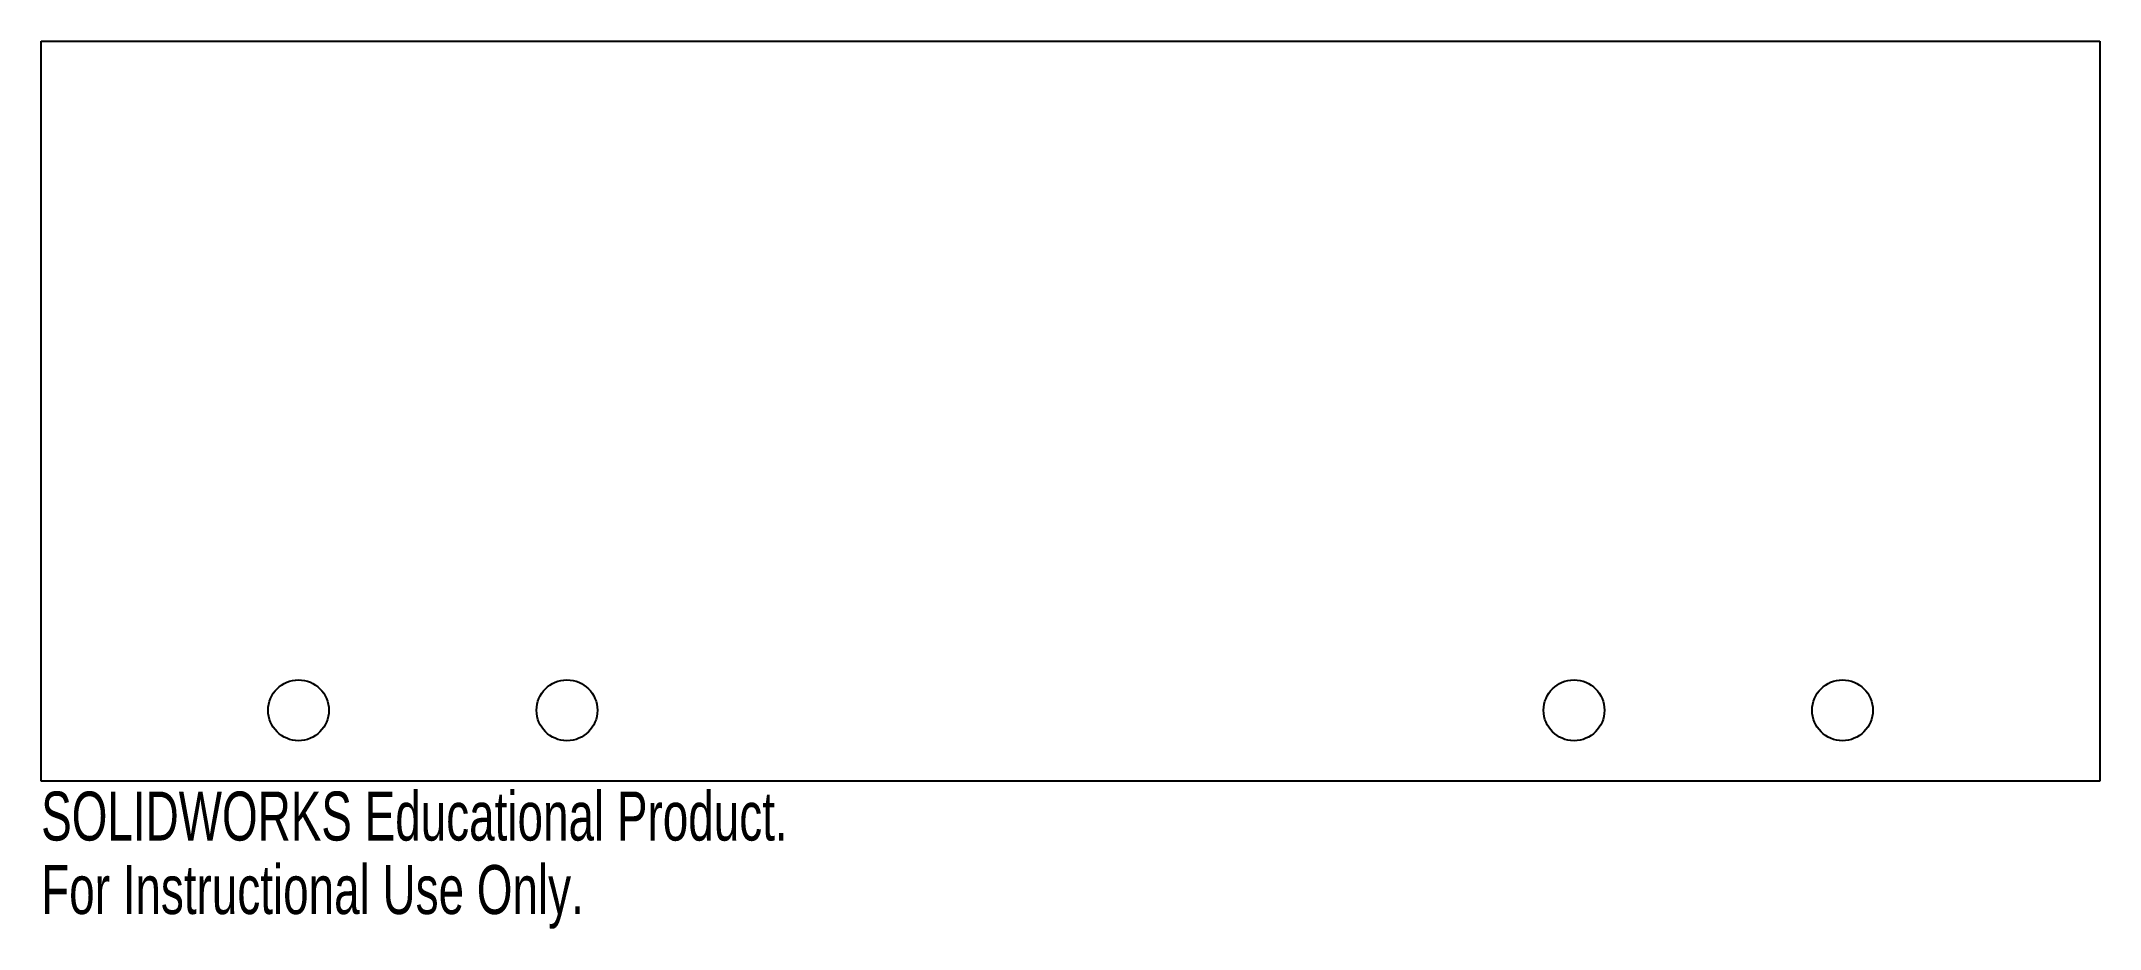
# Model space of a CAD drawing. Header units: inches. Extents: x -4 to 4, y 4.43 to 7.88.
import ezdxf

# ---------------------------------------------------------------- set-up
doc = ezdxf.new("R2010")
doc.units = ezdxf.units.IN
doc.header["$MEASUREMENT"] = 0
doc.styles.add('SLDTEXTSTYLE0', font='TXT', dxfattribs={"width": 0.7})

msp = doc.modelspace()

# ---------------------------------------------------------------- linework, layer by layer
at = {"color": 7, "linetype": 'Continuous', "lineweight": 25}
for p, q in [((-4, 7.875), (4, 7.875)), ((-4, 5), (-4, 7.875)), ((4, 7.875), (4, 5)), ((4, 5), (-4, 5))]:
    msp.add_line(p, q, dxfattribs=at)
for centre in [(-3, 5.2756), (-1.9567, 5.2756), (1.9567, 5.2756), (3, 5.2756)]:
    msp.add_circle(centre, 0.1181, dxfattribs=at)

# ---------------------------------------------------------------- texts
at = {"color": 7, "linetype": 'Continuous', "char_height": 0.1903, "attachment_point": 1, "style": 'SLDTEXTSTYLE0'}
for s, insert in [('SOLIDWORKS Educational Product.', (-4, 4.9599)), ('For Instructional Use Only.', (-4, 4.6744))]:
    msp.add_mtext(s, dxfattribs=dict(at, insert=insert))

doc.saveas('drawing.dxf')
